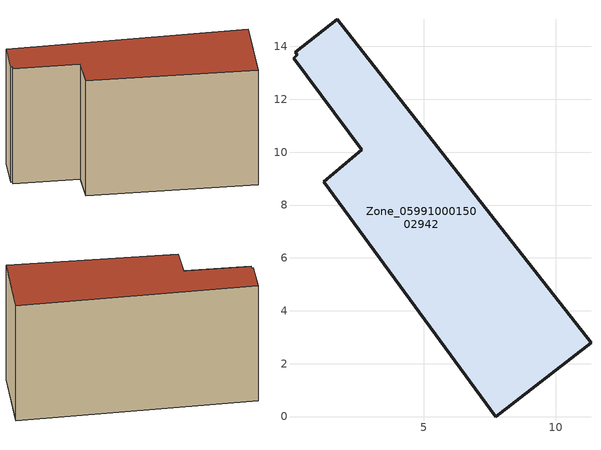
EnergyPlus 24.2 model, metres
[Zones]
Zone_0599100015002942
 floor ground (C_G): 2.65,10.1 0.07,13.56 0.21,13.68 0.14,13.77 1.72,15.02 11.33,2.8 7.73,0 1.22,8.89 z0.98
 wall outside (C_F): 2.65,10.1 1.22,8.89 7.73,0 11.33,2.8 1.72,15.02 0.14,13.77 0.21,13.68 0.07,13.56 2.65,10.1 z0.98:9.9
 roof outside (C_R): 0.07,13.56 2.65,10.1 1.22,8.89 7.73,0 11.33,2.8 1.72,15.02 0.14,13.77 0.21,13.68 z9.9
[BUILDING]
Pand.0599100015002942: North Axis=0; Terrain=City; Loads Convergence Tolerance Value=0.04; Temperature Convergence Tolerance Value=0.4; Solar Distribution=FullExterior; Maximum Number of Warmup Days=25; Minimum Number of Warmup Days=1
[Site:Location]
Rotterdam.The.Hague.AP_ZH_NLD Design_Conditions: Latitude=51.96; Longitude=4.45; Time Zone=1; Elevation=-4.5
[SITE:GROUNDTEMPERATURE:BUILDINGSURFACE]
18, 18, 18, 18, 18, 18, 18, 18, 18, 18, 18, 18
[MATERIAL] Thermal Absorptance=0.9; Solar Absorptance=0.7; Visible Absorptance=0.7
Name | Roughness | Thickness | Conductivity | Density | Specific Heat
G.TI.1975-1991 | MediumSmooth | 0.15 | 0.288461 | 540 | 1210
F.TI.1975-1991 | Rough | 0.3 | 0.230769 | 1920 | 840
R.TI.1975-1991 | MediumRough | 0.2 | 0.153846 | 1500 | 1000
[CONSTRUCTION]
C_G: G.TI.1975-1991
C_F: F.TI.1975-1991
C_R: R.TI.1975-1991
[ZONE]
Zone_0599100015002942: Type=1; Multiplier=1; Ceiling Height=Autocalculate; Volume=Autocalculate; Floor Area=autocalculate; Part of Total Floor Area=Yes
[ZONEINFILTRATION:DESIGNFLOWRATE]
Infil_Zone_0599100015002942: Zone or ZoneList or Space or SpaceList=Zone_0599100015002942; Schedule=AlwaysOn; Design Flow Rate Calculation Method=Flow/Area; Flow Rate per Floor Area=0.003; Constant Term Coefficient=1; Temperature Term Coefficient=0; Velocity Term Coefficient=0; Velocity Squared Term Coefficient=0
[HVACTEMPLATE:ZONE:IDEALLOADSAIRSYSTEM]
Zone_0599100015002942: Maximum Heating Supply Air Temperature=50; Minimum Cooling Supply Air Temperature=13; Maximum Heating Supply Air Humidity Ratio=0.0156; Minimum Cooling Supply Air Humidity Ratio=0.0077; Heating Limit=NoLimit; Cooling Limit=NoLimit; Dehumidification Control Type=ConstantSensibleHeatRatio; Cooling Sensible Heat Ratio=0.7; Dehumidification Setpoint=60; Humidification Control Type=None; Humidification Setpoint=30; Outdoor Air Method=None; Outdoor Air Flow Rate per Person=0.00944; Outdoor Air Flow Rate per Zone Floor Area=0; Outdoor Air Flow Rate per Zone=0; Demand Controlled Ventilation Type=None; Outdoor Air Economizer Type=NoEconomizer; Heat Recovery Type=None; Sensible Heat Recovery Effectiveness=0.7; Latent Heat Recovery Effectiveness=0.65
[ZONECONTROL:THERMOSTAT]
ThermostatControl_Zone_0599100015002942: Zone or ZoneList=Zone_0599100015002942; Control Type Schedule=DualSetpointControlType; Control 1=Thermostat_Zone_0599100015002942; Temperature Difference Between Cutout And Setpoint=0
[THERMOSTATSETPOINT:DUALSETPOINT]
Thermostat_Zone_0599100015002942: Heating Setpoint Temperature Schedule=HeatingSetpoint_Zone_0599100015002942; Cooling Setpoint Temperature Schedule=CoolingSetpoint_Zone_0599100015002942
[SCHEDULE:COMPACT]
HeatingSetpoint_Zone_0599100015002942: Through: 12/31, For: AllDays, Until: 24:00, 21
CoolingSetpoint_Zone_0599100015002942: Through: 12/31, For: AllDays, Until: 24:00, 24
DualSetpointControlType: Through: 12/31, For: AllDays, Until: 24:00, 4
AlwaysOn: Through: 12/31, For: AllDays, Until: 24:00, 1
